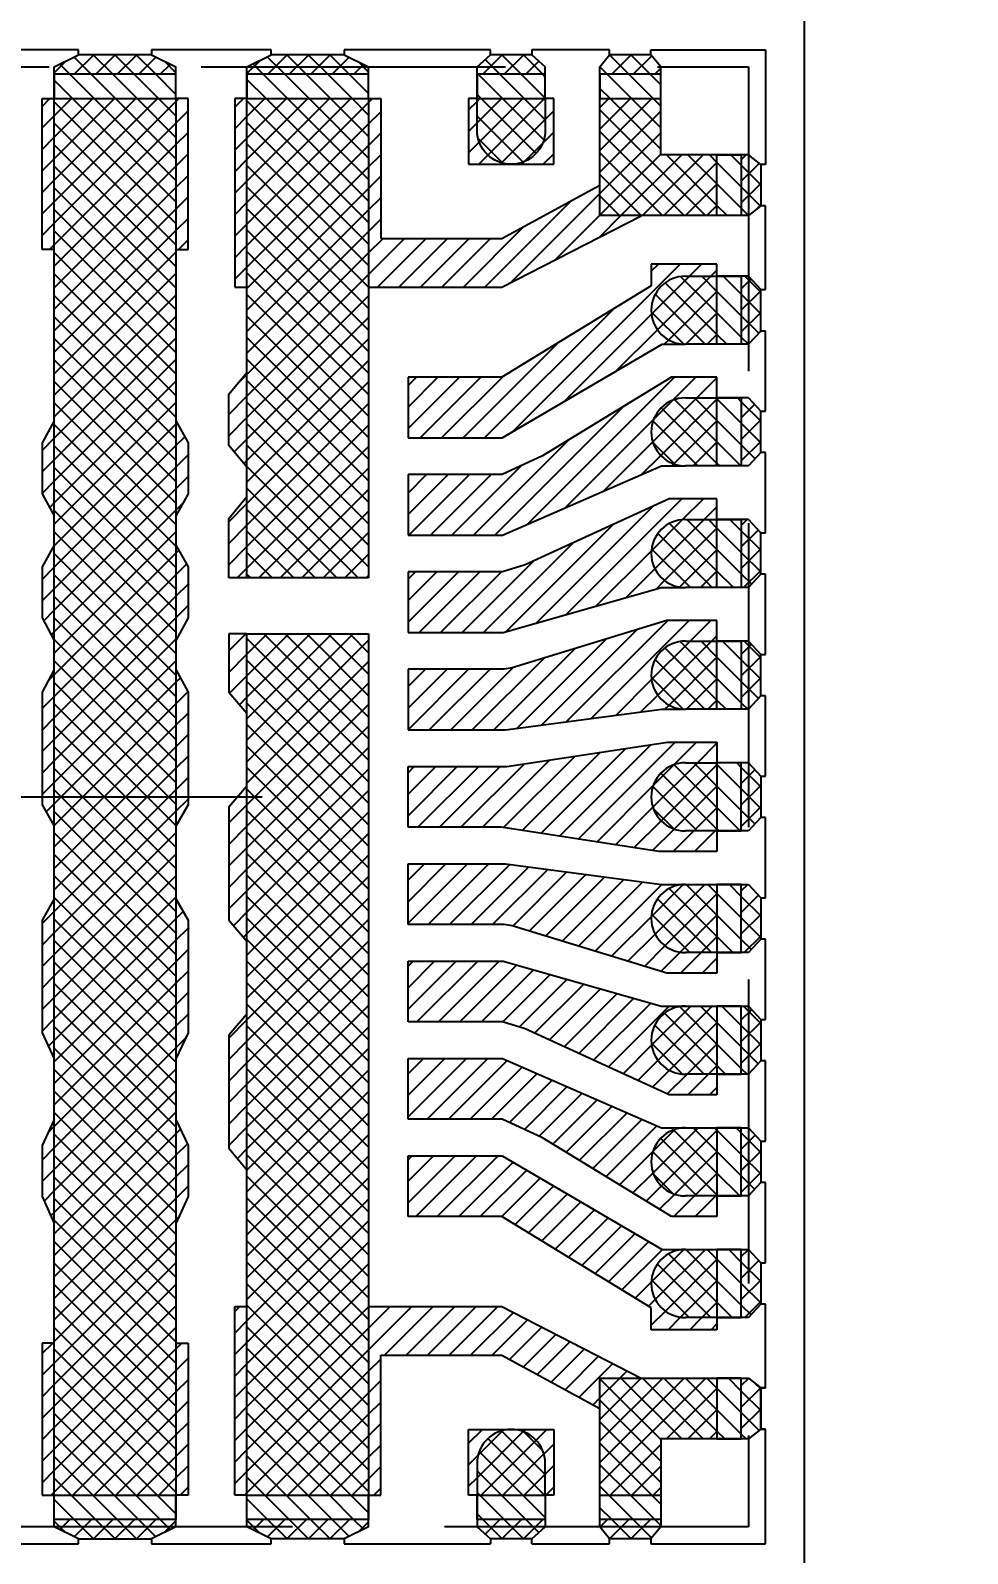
# Model space of a CAD drawing. Extents: x -347 to -72, y -334 to -144.
# Drawn here: x -249.87 to -246.01, y -316.81 to -310.55 of the extents above; entities that cross this region are included whole.
import ezdxf

# ---------------------------------------------------------------- set-up
doc = ezdxf.new("R2010")
doc.units = 0
doc.header["$LTSCALE"] = 5
doc.header["$MEASUREMENT"] = 0
doc.linetypes.add('CENTER', pattern=[2, 1.25, -0.25, 0.25, -0.25])
doc.linetypes.add('HIDDEN', pattern=[0.375, 0.25, -0.125])
doc.layers.get('0').update_dxf_attribs({"linetype": 'CONTINUOUS'})
doc.layers.get('DEFPOINTS').update_dxf_attribs({"linetype": 'CONTINUOUS'})
for name, color, linetype in [('CENTER', 1, 'CENTER'), ('DIM', 3, 'CONTINUOUS'), ('Full-metal', 254, 'CONTINUOUS'), ('HIDDEN', 6, 'HIDDEN'), ('Layer1', 4, 'CONTINUOUS'), ('SECTION', 6, 'CONTINUOUS')]:
    doc.layers.add(name, color=color, linetype=linetype)
doc.dimstyles.get("Standard").update_dxf_attribs({"dimtxt": 0.3, "dimasz": 0.2, "dimexe": 0.05, "dimexo": 0.15, "dimgap": 0.05, "dimtad": 0, "dimtoh": 1, "dimdec": 3, "dimdsep": 46, "dimtxsty": 'STANDARD', "dimcen": 0.5, "dimadec": 0, "dimazin": 0, "dimtfac": 1, "dimtdec": 3, "dimtofl": 0, "dimtmove": 0, "dimatfit": 3, "dimfxl": 1, "dimtolj": 1, "dimtzin": 0, "dimarcsym": 0})
pattern_1 = [(135, (-251.1536, -292.394496), (-0.04419417, -0.04419417), [])]
pattern_2 = [(135, (-251.1536, -292.394496), (-0.04419417, -0.04419417), []), (225, (-251.1536, -292.394496), (0.04419417, -0.04419417), [])]

# ---------------------------------------------------------------- blocks, each defined once
blk = doc.blocks.new('*D7')
at = {"layer": 'DEFPOINTS', "color": 0, "linetype": 'Continuous', "transparency": 16777216}
for p in [(-55.2022, 129.5298), (-48.9022, 129.5298), (-48.9022, 116.3066)]:
    blk.add_point(p, dxfattribs=at)
at = {"layer": 'DIM', "color": 0, "linetype": 'Continuous', "lineweight": -2, "transparency": 16777216}
for p, q in [((-55.2022, 129.2798), (-55.2022, 116.2566)), ((-48.9022, 129.2798), (-48.9022, 116.2566)), ((-54.2022, 116.3066), (-49.9022, 116.3066))]:
    blk.add_line(p, q, dxfattribs=at)
at = {"layer": 'DIM', "color": 0, "linetype": 'Continuous', "transparency": 16777216}
for points in [[(-54.2022, 116.4733), (-54.2022, 116.1399), (-55.2022, 116.3066)], [(-49.9022, 116.4733), (-49.9022, 116.1399), (-48.9022, 116.3066)]]:
    blk.add_solid(points, dxfattribs=at)
at = {"layer": 'DIM', "color": 0, "linetype": 'Continuous', "transparency": 16777216, "insert": (-52.0415, 113.981), "char_height": 2, "attachment_point": 5}
blk.add_mtext('\\A1;6.300', dxfattribs=at)

msp = doc.modelspace()

# ---------------------------------------------------------------- hatches: boundary and pattern name
at = {"layer": 'Full-metal'}
h = msp.add_hatch(dxfattribs=at)
h.set_pattern_fill('ANSI37', color=256, scale=0.5, angle=90, style=0)
h.set_pattern_definition(pattern_2)
h.paths.add_polyline_path([(-248.4759, -316.6658), (-248.9759, -316.6658), (-248.9759, -316.6958), (-248.4759, -316.6958)], flags=17)
h.paths.add_polyline_path([(-249.2679, -316.6658), (-249.7679, -316.6658), (-249.7679, -316.6958), (-249.2679, -316.6958)], flags=16)
h.paths.add_polyline_path([(-248.9759, -310.8258), (-248.4759, -310.8258), (-248.4759, -312.7958), (-248.9759, -312.7958)])
h.paths.add_polyline_path([(-248.9759, -310.6958), (-248.9759, -310.6958), (-248.4759, -310.6958), (-248.4759, -310.7258), (-248.9759, -310.7258)])
h.paths.add_polyline_path([(-248.8759, -310.6458), (-248.5759, -310.6458), (-248.4759, -310.6958), (-248.9759, -310.6958)])
h.paths.add_polyline_path([(-249.6679, -310.6458), (-249.3679, -310.6458), (-249.2679, -310.6958), (-249.7679, -310.6958)])
h.paths.add_polyline_path([(-249.7679, -310.6958), (-249.7679, -310.6958), (-249.2679, -310.6958), (-249.2679, -310.7258), (-249.7679, -310.7258)])
h.paths.add_polyline_path([(-248.9759, -316.6958), (-248.4759, -316.6958), (-248.5759, -316.7458), (-248.8759, -316.7458)])
h.paths.add_polyline_path([(-248.9759, -316.6658), (-248.4759, -316.6658), (-248.4759, -316.6958), (-248.9759, -316.6958)], flags=17)
h.paths.add_polyline_path([(-249.7679, -316.6658), (-249.2679, -316.6658), (-249.2679, -316.6958), (-249.7679, -316.6958)], flags=17)
h.paths.add_polyline_path([(-249.7679, -316.6958), (-249.2679, -316.6958), (-249.3679, -316.7458), (-249.6679, -316.7458)])
h.paths.add_polyline_path([(-249.7679, -316.5658), (-249.2679, -316.5658), (-249.2679, -310.8258), (-249.7679, -310.8258)])
h.paths.add_polyline_path([(-249.2679, -316.6658), (-249.7679, -316.6658), (-249.7679, -316.6958), (-249.2679, -316.6958)])
h.paths.add_polyline_path([(-248.9759, -316.5658), (-248.4759, -316.5658), (-248.4759, -313.0258), (-248.9759, -313.0258)])
h.paths.add_polyline_path([(-248.4759, -316.6658), (-248.9759, -316.6658), (-248.9759, -316.6958), (-248.4759, -316.6958)])
h = msp.add_hatch(dxfattribs=at)
h.set_pattern_fill('ANSI37', color=256, scale=0.5, angle=90, style=0)
h.set_pattern_definition(pattern_2)
h.paths.add_polyline_path([(-247.7499, -316.4358), (-247.7499, -316.5658), (-248.0299, -316.5658), (-248.0299, -316.4358, -1)])
h.paths.add_polyline_path([(-248.0299, -316.6658), (-247.7499, -316.6658), (-247.7499, -316.6958), (-248.0299, -316.6958)])
h.paths.add_polyline_path([(-248.0299, -316.6958), (-247.7499, -316.6958), (-247.8049, -316.7458), (-247.9749, -316.7458)])
h.paths.add_polyline_path([(-247.5249, -310.6958), (-247.2749, -310.6958), (-247.2749, -310.7258), (-247.5249, -310.7258)])
h.paths.add_polyline_path([(-247.4852, -310.6458), (-247.3152, -310.6458), (-247.2749, -310.6958), (-247.5249, -310.6958)])
h.paths.add_polyline_path([(-247.9749, -310.6458), (-247.8049, -310.6458), (-247.7499, -310.6958), (-248.0299, -310.6958)])
h.paths.add_polyline_path([(-248.0299, -310.6958), (-247.7499, -310.6958), (-247.7499, -310.7258), (-248.0299, -310.7258)])
h.paths.add_polyline_path([(-248.0299, -310.8258), (-247.7499, -310.8258), (-247.7499, -310.9558, -1), (-248.0299, -310.9558)])
h.paths.add_polyline_path([(-246.9139, -316.0848), (-246.8639, -316.1245), (-246.8639, -316.2945), (-246.9139, -316.3348)])
h.paths.add_polyline_path([(-246.9439, -316.0848), (-246.9139, -316.0848), (-246.9139, -316.3348), (-246.9439, -316.3348)])
h.paths.add_polyline_path([(-247.5249, -316.0848), (-247.0439, -316.0848), (-247.0439, -316.3348), (-247.2749, -316.3348), (-247.2749, -316.5658), (-247.5249, -316.5658)])
h.paths.add_polyline_path([(-247.5249, -316.6658), (-247.2749, -316.6658), (-247.2749, -316.6958), (-247.5249, -316.6958)])
h.paths.add_polyline_path([(-247.5249, -316.6958), (-247.2749, -316.6958), (-247.3152, -316.7458), (-247.4852, -316.7458)])
h.paths.add_polyline_path([(-247.0439, -315.8358), (-247.1739, -315.8358, -1), (-247.1739, -315.5558), (-247.0439, -315.5558)])
h.paths.add_polyline_path([(-246.9439, -315.5558), (-246.9139, -315.5558), (-246.9139, -315.8358), (-246.9439, -315.8358)])
h.paths.add_polyline_path([(-246.9139, -315.5558), (-246.8639, -315.6105), (-246.8639, -315.7805), (-246.9139, -315.8358)])
h.paths.add_polyline_path([(-246.9139, -315.0558), (-246.8639, -315.1105), (-246.8639, -315.2805), (-246.9139, -315.3358)])
h.paths.add_polyline_path([(-247.0439, -315.3358), (-247.1739, -315.3358, -1), (-247.1739, -315.0558), (-247.0439, -315.0558)])
h.paths.add_polyline_path([(-246.9439, -315.0558), (-246.9139, -315.0558), (-246.9139, -315.3358), (-246.9439, -315.3358)])
h.paths.add_polyline_path([(-246.8639, -314.7805), (-246.9139, -314.8358), (-246.9139, -314.5558), (-246.8639, -314.6105)])
h.paths.add_polyline_path([(-246.9439, -314.5558), (-246.9139, -314.5558), (-246.9139, -314.8358), (-246.9439, -314.8358)])
h.paths.add_polyline_path([(-247.1739, -314.5558), (-247.0439, -314.5558), (-247.0439, -314.8358), (-247.1739, -314.8358, -1)])
h.paths.add_polyline_path([(-246.9139, -314.0558), (-246.8639, -314.1105), (-246.8639, -314.2805), (-246.9139, -314.3358)])
h.paths.add_polyline_path([(-246.9439, -314.0558), (-246.9139, -314.0558), (-246.9139, -314.3358), (-246.9439, -314.3358)])
h.paths.add_polyline_path([(-247.0439, -314.3358), (-247.1739, -314.3358, -1), (-247.1739, -314.0558), (-247.0439, -314.0558)])
h.paths.add_polyline_path([(-246.9139, -313.5558), (-246.8639, -313.6105), (-246.8639, -313.7805), (-246.9139, -313.8358)])
h.paths.add_polyline_path([(-246.9439, -313.5558), (-246.9139, -313.5558), (-246.9139, -313.8358), (-246.9439, -313.8358)])
h.paths.add_polyline_path([(-247.0439, -313.5558), (-247.0439, -313.8358), (-247.1739, -313.8358, -1), (-247.1739, -313.5558)])
h.paths.add_polyline_path([(-246.8639, -313.2811), (-246.9139, -313.3358), (-246.9139, -313.0558), (-246.8639, -313.1111)])
h.paths.add_polyline_path([(-246.9439, -313.0558), (-246.9139, -313.0558), (-246.9139, -313.3358), (-246.9439, -313.3358)])
h.paths.add_polyline_path([(-247.0439, -313.3358), (-247.1739, -313.3358, -1), (-247.1739, -313.0558), (-247.0439, -313.0558)])
h.paths.add_polyline_path([(-246.8639, -312.7811), (-246.9139, -312.8358), (-246.9139, -312.5558), (-246.8639, -312.6111)])
h.paths.add_polyline_path([(-246.9439, -312.5558), (-246.9139, -312.5558), (-246.9139, -312.8358), (-246.9439, -312.8358)])
h.paths.add_polyline_path([(-247.0439, -312.8358), (-247.1739, -312.8358, -1), (-247.1739, -312.5558), (-247.0439, -312.5558)])
h.paths.add_polyline_path([(-246.9139, -312.0558), (-246.8639, -312.1111), (-246.8639, -312.2811), (-246.9139, -312.3358)])
h.paths.add_polyline_path([(-246.9139, -312.3358), (-246.9439, -312.3358), (-246.9439, -312.0558), (-246.9139, -312.0558)])
h.paths.add_polyline_path([(-247.0439, -312.3358), (-247.1739, -312.3358, -1), (-247.1739, -312.0558), (-247.0439, -312.0558)])
h.paths.add_polyline_path([(-246.9139, -311.5558), (-246.8639, -311.6111), (-246.8639, -311.7811), (-246.9139, -311.8358)])
h.paths.add_polyline_path([(-246.9139, -311.8358), (-246.9439, -311.8358), (-246.9439, -311.5558), (-246.9139, -311.5558)])
h.paths.add_polyline_path([(-247.0439, -311.8358), (-247.1739, -311.8358, -1), (-247.1739, -311.5558), (-247.0439, -311.5558)])
h.paths.add_polyline_path([(-246.9139, -311.0568), (-246.8639, -311.0971), (-246.8639, -311.2671), (-246.9139, -311.3068)])
h.paths.add_polyline_path([(-246.9439, -311.0568), (-246.9139, -311.0568), (-246.9139, -311.3068), (-246.9439, -311.3068)])
h.paths.add_polyline_path([(-247.5249, -311.3068), (-247.5249, -310.8258), (-247.2749, -310.8258), (-247.2749, -311.0568), (-247.0439, -311.0568), (-247.0439, -311.3068)])
at = {"layer": 'Layer1'}
h = msp.add_hatch(dxfattribs=at)
h.set_pattern_fill('ANSI31', color=256, scale=0.5, style=0)
h.set_pattern_definition([(45, (-251.1536, -292.394496), (-0.04419417, 0.04419417), [])])
h.paths.add_polyline_path([(-247.3556, -311.3068), (-247.5249, -311.3068), (-247.5249, -311.1813), (-247.928, -311.4008), (-248.4259, -311.4008), (-248.4259, -310.8258), (-248.4759, -310.8258), (-248.4759, -311.6008), (-247.928, -311.6008)])
h.paths.add_polyline_path([(-248.3139, -311.9708), (-247.928, -311.9708), (-247.3139, -311.5956), (-247.3139, -311.5058), (-247.0439, -311.5058), (-247.0439, -311.5558), (-247.1739, -311.5558, 1), (-247.1739, -311.8358), (-247.2694, -311.8358), (-247.9267, -312.2208), (-248.3139, -312.2208)])
h.paths.add_polyline_path([(-248.3139, -312.3708), (-247.927, -312.3708), (-247.7618, -312.2933), (-247.2305, -311.9708), (-247.0439, -311.9708), (-247.0439, -312.0558), (-247.1739, -312.0558, 1), (-247.1739, -312.3358), (-247.2724, -312.3358), (-247.9254, -312.6208), (-248.3139, -312.6208)])
h.paths.add_polyline_path([(-248.3139, -312.7708), (-247.925, -312.7708), (-247.8325, -312.7426), (-247.2398, -312.4708), (-247.0439, -312.4708), (-247.0439, -312.5558), (-247.1739, -312.5558, 1), (-247.1739, -312.8358), (-247.2721, -312.8358), (-247.9225, -313.0208), (-248.3139, -313.0208)])
h.paths.add_polyline_path([(-248.3139, -313.1708), (-247.9192, -313.1708), (-247.886, -313.1657), (-247.2498, -312.9708), (-247.0439, -312.9708), (-247.0439, -313.0558), (-247.1739, -313.0558, 1), (-247.1739, -313.3358), (-247.271, -313.3358), (-247.9128, -313.4208), (-248.3139, -313.4208)])
h.paths.add_polyline_path([(-248.3139, -313.5708), (-247.9078, -313.5708), (-247.2468, -313.4708), (-247.0439, -313.4708), (-247.0439, -313.5558), (-247.1739, -313.5558, 1), (-247.1739, -313.8358), (-247.0439, -313.8358), (-247.0439, -313.9208), (-247.2836, -313.9208), (-247.9314, -313.8208), (-248.3139, -313.8208)])
h.paths.add_polyline_path([(-248.3139, -313.9708), (-247.9128, -313.9708), (-247.271, -314.0558), (-247.1739, -314.0558, 1), (-247.1739, -314.3358), (-247.0439, -314.3358), (-247.0439, -314.4208), (-247.2498, -314.4208), (-247.886, -314.2259), (-247.9192, -314.2208), (-248.3139, -314.2208)])
h.paths.add_polyline_path([(-248.3139, -314.3708), (-247.9225, -314.3708), (-247.2721, -314.5558), (-247.1739, -314.5558, 1), (-247.1739, -314.8358), (-247.0439, -314.8358), (-247.0439, -314.9208), (-247.2398, -314.9208), (-247.8325, -314.6491), (-247.925, -314.6208), (-248.3139, -314.6208)])
h.paths.add_polyline_path([(-248.3139, -314.7708), (-247.9254, -314.7708), (-247.2724, -315.0558), (-247.1739, -315.0558, 1), (-247.1739, -315.3358), (-247.0439, -315.3358), (-247.0439, -315.4208), (-247.2305, -315.4208), (-247.7618, -315.0964), (-247.927, -315.0208), (-248.3139, -315.0208)])
h.paths.add_polyline_path([(-248.3139, -315.1708), (-247.9267, -315.1708), (-247.2694, -315.5558), (-247.1739, -315.5558, 1), (-247.1739, -315.8358), (-247.0439, -315.8358), (-247.0439, -315.8858), (-247.3139, -315.8858), (-247.3139, -315.796), (-247.928, -315.4208), (-248.3139, -315.4208)])
h.paths.add_polyline_path([(-248.4759, -315.7908), (-247.928, -315.7908), (-247.3556, -316.0848), (-247.5249, -316.0848), (-247.5249, -316.2104), (-247.928, -315.9908), (-248.4259, -315.9908), (-248.4259, -316.5658), (-248.4759, -316.5658)])
h.paths.add_polyline_path([(-249.0259, -310.8258), (-248.9759, -310.8258), (-248.9759, -311.6008), (-249.0259, -311.6008)])
h.paths.add_polyline_path([(-249.0509, -312.0413), (-248.9759, -311.9513), (-248.9759, -312.3413), (-249.0509, -312.2515)])
h.paths.add_polyline_path([(-249.0509, -312.5511), (-248.9759, -312.4612), (-248.9759, -312.7958), (-249.0509, -312.7958)])
h.paths.add_polyline_path([(-249.0509, -313.0258), (-248.9759, -313.0258), (-248.9759, -313.3524), (-249.0509, -313.266)])
h.paths.add_polyline_path([(-249.0509, -313.7386), (-248.9759, -313.6522), (-248.9759, -314.289), (-249.0509, -314.2026)])
h.paths.add_polyline_path([(-249.0509, -314.6752), (-248.9759, -314.5888), (-248.9759, -315.2281), (-249.0509, -315.1399)])
h.paths.add_polyline_path([(-249.0259, -315.7908), (-248.9759, -315.7908), (-248.9759, -316.5658), (-249.0259, -316.5658)])
h.paths.add_polyline_path([(-249.2679, -315.9408), (-249.2179, -315.9408), (-249.2179, -316.5658), (-249.2679, -316.5658)])
h.paths.add_polyline_path([(-249.2679, -315.0225), (-249.2179, -315.1291), (-249.2179, -315.3388), (-249.2679, -315.4488)])
h.paths.add_polyline_path([(-249.2679, -314.1157), (-249.2179, -314.2021), (-249.2179, -314.6657), (-249.2679, -314.7722)])
h.paths.add_polyline_path([(-249.2679, -313.1731), (-249.2179, -313.2654), (-249.2179, -313.7291), (-249.2679, -313.8155)])
h.paths.add_polyline_path([(-249.2679, -312.6609), (-249.2179, -312.7507), (-249.2179, -312.9605), (-249.2679, -313.0528)])
h.paths.add_polyline_path([(-249.2679, -312.151), (-249.2179, -312.241), (-249.2179, -312.4507), (-249.2679, -312.5406)])
h.paths.add_polyline_path([(-249.2679, -310.8258), (-249.2179, -310.8258), (-249.2179, -311.4458), (-249.2679, -311.4458)])
h.paths.add_polyline_path([(-249.8179, -310.8258), (-249.7679, -310.8258), (-249.7679, -311.4458), (-249.8179, -311.4458)])
h.paths.add_polyline_path([(-249.8179, -312.241), (-249.7679, -312.1511), (-249.7679, -312.5405), (-249.8179, -312.4507)])
h.paths.add_polyline_path([(-249.8179, -312.7507), (-249.7679, -312.661), (-249.7679, -313.0527), (-249.8179, -312.9605)])
h.paths.add_polyline_path([(-249.8179, -313.2654), (-249.7679, -313.1732), (-249.7679, -313.6958), (-249.8179, -313.6958)])
h.paths.add_polyline_path([(-249.8179, -313.6958), (-249.7679, -313.6958), (-249.7679, -313.8154), (-249.8179, -313.7291)])
h.paths.add_polyline_path([(-249.8179, -314.2021), (-249.7679, -314.1158), (-249.7679, -314.7721), (-249.8179, -314.6657)])
h.paths.add_polyline_path([(-249.8179, -315.1291), (-249.7679, -315.0226), (-249.7679, -315.4487), (-249.8179, -315.3388)])
h.paths.add_polyline_path([(-249.8179, -315.9408), (-249.7679, -315.9408), (-249.7679, -316.5658), (-249.8179, -316.5658)])
h.paths.add_polyline_path([(-247.8899, -316.2958), (-247.7149, -316.2958), (-247.7149, -316.5658), (-247.7499, -316.5658), (-247.7499, -316.4358, 0.414214)])
h.paths.add_polyline_path([(-248.0649, -316.2958), (-247.8899, -316.2958, 0.414214), (-248.0299, -316.4358), (-248.0299, -316.5658), (-248.0649, -316.5658)])
h.paths.add_polyline_path([(-247.7499, -310.9558), (-247.7499, -310.8258), (-247.7149, -310.8258), (-247.7149, -311.0958), (-247.8899, -311.0958, 0.414214)])
h.paths.add_polyline_path([(-248.0649, -310.8258), (-248.0299, -310.8258), (-248.0299, -310.9558, 0.414214), (-247.8899, -311.0958), (-248.0649, -311.0958)])
at = {"layer": 'SECTION'}
h = msp.add_hatch(dxfattribs=at)
h.set_pattern_fill('ANSI31', color=256, scale=0.5, angle=90, style=0)
h.set_pattern_definition(pattern_1)
h.paths.add_polyline_path([(-246.9439, -311.0568), (-247.0439, -311.0568), (-247.0439, -311.3068), (-246.9439, -311.3068)])
h.paths.add_polyline_path([(-247.2749, -310.7258), (-247.5249, -310.7258), (-247.5249, -310.8258), (-247.2749, -310.8258)])
h.paths.add_polyline_path([(-252.3029, -310.7258), (-252.5529, -310.7258), (-252.5529, -310.8258), (-252.3029, -310.8258)])
h.paths.add_polyline_path([(-252.7839, -311.0568), (-252.8839, -311.0568), (-252.8839, -311.3068), (-252.7839, -311.3068)])
h.paths.add_polyline_path([(-252.3029, -316.5658), (-252.5529, -316.5658), (-252.5529, -316.6658), (-252.3029, -316.6658)])
h.paths.add_polyline_path([(-252.7839, -316.0848), (-252.8839, -316.0848), (-252.8839, -316.3348), (-252.7839, -316.3348)])
h.paths.add_polyline_path([(-247.2749, -316.5658), (-247.5249, -316.5658), (-247.5249, -316.6658), (-247.2749, -316.6658)])
h.paths.add_polyline_path([(-246.9439, -316.0848), (-247.0439, -316.0848), (-247.0439, -316.3348), (-246.9439, -316.3348)])
h = msp.add_hatch(dxfattribs=at)
h.set_pattern_fill('ANSI31', color=256, scale=0.5, angle=90, style=0)
h.set_pattern_definition(pattern_1)
h.paths.add_polyline_path([(-247.7499, -310.8258), (-248.0299, -310.8258), (-248.0299, -310.7258), (-247.7499, -310.7258)])
h.paths.add_polyline_path([(-251.7979, -310.8258), (-252.0779, -310.8258), (-252.0779, -310.7258), (-251.7979, -310.7258)])
h = msp.add_hatch(dxfattribs=at)
h.set_pattern_fill('ANSI31', color=256, scale=0.5, angle=90, style=0)
h.set_pattern_definition(pattern_1)
h.paths.add_polyline_path([(-248.4759, -310.8258), (-248.9759, -310.8258), (-248.9759, -310.7258), (-248.4759, -310.7258)])
h.paths.add_polyline_path([(-249.2679, -310.8258), (-249.7679, -310.8258), (-249.7679, -310.7258), (-249.2679, -310.7258)])
h.paths.add_polyline_path([(-250.0599, -310.8258), (-250.5599, -310.8258), (-250.5599, -310.7258), (-250.0599, -310.7258)])
h.paths.add_polyline_path([(-250.8519, -310.8258), (-251.3519, -310.8258), (-251.3519, -310.7258), (-250.8519, -310.7258)])
h = msp.add_hatch(dxfattribs=at)
h.set_pattern_fill('ANSI31', color=256, scale=0.5, angle=90, style=0)
h.set_pattern_definition(pattern_1)
h.paths.add_polyline_path([(-246.9439, -311.5558), (-247.0439, -311.5558), (-247.0439, -311.8358), (-246.9439, -311.8358)])
h.paths.add_polyline_path([(-246.9439, -312.0558), (-247.0439, -312.0558), (-247.0439, -312.3358), (-246.9439, -312.3358)])
h.paths.add_polyline_path([(-246.9439, -312.5558), (-247.0439, -312.5558), (-247.0439, -312.8358), (-246.9439, -312.8358)])
h.paths.add_polyline_path([(-246.9439, -313.0558), (-247.0439, -313.0558), (-247.0439, -313.3358), (-246.9439, -313.3358)])
h.paths.add_polyline_path([(-246.9439, -313.5558), (-247.0439, -313.5558), (-247.0439, -313.8358), (-246.9439, -313.8358)])
h.paths.add_polyline_path([(-246.9439, -314.0558), (-247.0439, -314.0558), (-247.0439, -314.3358), (-246.9439, -314.3358)])
h.paths.add_polyline_path([(-246.9439, -314.5558), (-247.0439, -314.5558), (-247.0439, -314.8358), (-246.9439, -314.8358)])
h.paths.add_polyline_path([(-246.9439, -315.0558), (-247.0439, -315.0558), (-247.0439, -315.3358), (-246.9439, -315.3358)])
h.paths.add_polyline_path([(-246.9439, -315.5558), (-247.0439, -315.5558), (-247.0439, -315.8358), (-246.9439, -315.8358)])
h = msp.add_hatch(dxfattribs=at)
h.set_pattern_fill('ANSI31', color=256, scale=0.5, angle=90, style=0)
h.set_pattern_definition(pattern_1)
h.paths.add_polyline_path([(-247.7499, -316.5658), (-248.0299, -316.5658), (-248.0299, -316.6658), (-247.7499, -316.6658)])
h.paths.add_polyline_path([(-251.7979, -316.5658), (-252.0779, -316.5658), (-252.0779, -316.6658), (-251.7979, -316.6658)])
h = msp.add_hatch(dxfattribs=at)
h.set_pattern_fill('ANSI31', color=256, scale=0.5, angle=90, style=0)
h.set_pattern_definition(pattern_1)
h.paths.add_polyline_path([(-248.4759, -316.5658), (-248.9759, -316.5658), (-248.9759, -316.6658), (-248.4759, -316.6658)])
h.paths.add_polyline_path([(-249.2679, -316.5658), (-249.7679, -316.5658), (-249.7679, -316.6658), (-249.2679, -316.6658)])
h.paths.add_polyline_path([(-250.0599, -316.5658), (-250.5599, -316.5658), (-250.5599, -316.6658), (-250.0599, -316.6658)])
h.paths.add_polyline_path([(-250.8519, -316.5658), (-251.3519, -316.5658), (-251.3519, -316.6658), (-250.8519, -316.6658)])

# ---------------------------------------------------------------- linework, layer by layer
for p, q in [((-249.6679, -310.6258), (-250.1599, -310.6258)), ((-249.7679, -310.6958), (-249.6679, -310.6458)), ((-249.6679, -310.6458), (-249.6679, -310.6258)), ((-249.3679, -310.6458), (-249.6679, -310.6458)), ((-248.8759, -310.6258), (-249.3679, -310.6258)), ((-249.3679, -310.6258), (-249.3679, -310.6458)), ((-249.3679, -310.6458), (-249.2679, -310.6958)), ((-248.9759, -310.6958), (-248.8759, -310.6458)), ((-248.8759, -310.6458), (-248.8759, -310.6258)), ((-248.5759, -310.6458), (-248.8759, -310.6458)), ((-247.9749, -310.6258), (-248.5759, -310.6258)), ((-248.5759, -310.6258), (-248.5759, -310.6458)), ((-248.5759, -310.6458), (-248.4759, -310.6958)), ((-248.0299, -310.6958), (-247.9749, -310.6458)), ((-247.9749, -310.6458), (-247.9749, -310.6258)), ((-247.8049, -310.6458), (-247.9749, -310.6458)), ((-247.4852, -310.6258), (-247.8049, -310.6258)), ((-247.8049, -310.6258), (-247.8049, -310.6458)), ((-247.8049, -310.6458), (-247.7499, -310.6958)), ((-247.5249, -310.6958), (-247.4852, -310.6458)), ((-247.4852, -310.6458), (-247.4852, -310.6258)), ((-247.3152, -310.6458), (-247.4852, -310.6458)), ((-247.3152, -310.6458), (-247.3152, -310.6258)), ((-247.3152, -310.6258), (-246.8439, -310.6258)), ((-247.2749, -310.6958), (-247.3152, -310.6458)), ((-246.8439, -310.6258), (-246.8439, -311.0971)), ((-249.7679, -310.8258), (-249.7679, -310.6958)), ((-249.2679, -310.8258), (-249.2679, -310.6958)), ((-248.9759, -310.8258), (-248.9759, -310.6958)), ((-248.476, -310.8258), (-248.4759, -310.6958)), ((-248.0299, -310.8258), (-248.0299, -310.6958)), ((-247.7499, -310.8258), (-247.7499, -310.6958)), ((-247.5249, -311.3068), (-247.5249, -310.6958)), ((-247.2749, -311.0568), (-247.2749, -310.6958)), ((-249.8179, -311.4458), (-249.8179, -310.8258)), ((-249.8179, -310.8258), (-249.7679, -310.8258)), ((-249.7679, -316.5658), (-249.7679, -310.8258)), ((-249.2679, -310.8258), (-249.2679, -316.5658)), ((-249.2179, -310.8258), (-249.2679, -310.8258)), ((-249.2179, -311.4458), (-249.2179, -310.8258)), ((-248.9759, -310.8258), (-249.0259, -310.8258)), ((-249.0259, -310.8258), (-249.0259, -311.6008)), ((-248.9759, -312.7958), (-248.9759, -310.8258)), ((-248.476, -310.8258), (-248.4759, -312.7958)), ((-248.476, -310.8258), (-248.4259, -310.8258)), ((-248.4259, -310.8258), (-248.4259, -311.4008)), ((-248.0299, -310.8258), (-248.0649, -310.8258)), ((-248.0649, -310.8258), (-248.0649, -311.0958)), ((-247.7149, -310.8258), (-247.7499, -310.8258)), ((-247.7149, -311.0958), (-247.7149, -310.8258)), ((-246.9139, -311.0568), (-247.2749, -311.0568)), ((-246.8639, -311.0971), (-246.9139, -311.0568)), ((-248.0649, -311.0958), (-247.7149, -311.0958)), ((-246.8439, -311.0971), (-246.8639, -311.0971)), ((-246.8639, -311.0971), (-246.8639, -311.2671)), ((-247.928, -311.4008), (-247.5252, -311.1814)), ((-247.928, -311.6008), (-247.3561, -311.3071)), ((-246.9139, -311.3068), (-247.5249, -311.3068)), ((-246.8639, -311.2671), (-246.9139, -311.3068)), ((-246.8439, -311.2671), (-246.8639, -311.2671)), ((-246.8439, -311.6111), (-246.8439, -311.2671)), ((-248.4259, -311.4008), (-247.928, -311.4008)), ((-249.7679, -311.4458), (-249.8179, -311.4458)), ((-249.2679, -311.4458), (-249.2179, -311.4458)), ((-247.0439, -311.5058), (-247.3139, -311.5058)), ((-247.3139, -311.5058), (-247.3139, -311.5956)), ((-247.1739, -311.5558), (-247.0439, -311.5558)), ((-247.0439, -311.5558), (-247.0439, -311.5058)), ((-246.9139, -311.5558), (-247.0439, -311.5558)), ((-246.9139, -311.5558), (-246.8639, -311.6111)), ((-249.0259, -311.6008), (-248.9759, -311.6008)), ((-248.4759, -311.6008), (-247.928, -311.6008)), ((-247.3139, -311.5956), (-247.928, -311.9708)), ((-246.8639, -311.6111), (-246.8439, -311.6111)), ((-246.8639, -311.7811), (-246.8639, -311.6111)), ((-246.8639, -311.7811), (-246.9139, -311.8358)), ((-246.8439, -311.7811), (-246.8639, -311.7811)), ((-246.8439, -312.1111), (-246.8439, -311.7811)), ((-247.9267, -312.2208), (-247.2694, -311.8358)), ((-247.2694, -311.8358), (-247.1739, -311.8358)), ((-246.9139, -311.8358), (-247.1739, -311.8358)), ((-249.0509, -312.0413), (-248.976, -311.9514)), ((-247.928, -311.9708), (-248.3139, -311.9708)), ((-248.3139, -311.9708), (-248.3139, -312.2208)), ((-247.2305, -311.9708), (-247.7618, -312.2943)), ((-247.0439, -311.9708), (-247.2305, -311.9708)), ((-247.0439, -312.0558), (-247.0439, -311.9708)), ((-249.0509, -312.2515), (-249.0509, -312.0413)), ((-247.1739, -312.0558), (-247.0439, -312.0558)), ((-246.9139, -312.0558), (-247.0439, -312.0558)), ((-246.9139, -312.0558), (-246.8639, -312.1111)), ((-246.8639, -312.1111), (-246.8439, -312.1111)), ((-246.8639, -312.2811), (-246.8639, -312.1111)), ((-249.7678, -312.1509), (-249.8179, -312.241)), ((-249.268, -312.1509), (-249.2179, -312.241)), ((-249.8179, -312.241), (-249.8179, -312.4507)), ((-249.2179, -312.241), (-249.2179, -312.4507)), ((-248.3139, -312.2208), (-247.9267, -312.2208)), ((-248.976, -312.3413), (-249.0509, -312.2515)), ((-247.7618, -312.2943), (-247.927, -312.3708)), ((-246.8639, -312.2811), (-246.9139, -312.3358)), ((-246.8439, -312.2811), (-246.8639, -312.2811)), ((-246.8439, -312.6111), (-246.8439, -312.2811)), ((-247.927, -312.3708), (-248.3139, -312.3708)), ((-248.3139, -312.3708), (-248.3139, -312.6208)), ((-247.9254, -312.6208), (-247.2724, -312.3358)), ((-247.2724, -312.3358), (-247.1739, -312.3358)), ((-246.9139, -312.3358), (-247.1739, -312.3358)), ((-249.8179, -312.4507), (-249.7678, -312.5407)), ((-249.2179, -312.4507), (-249.268, -312.5407)), ((-249.0509, -312.5511), (-248.976, -312.4613)), ((-247.2398, -312.4708), (-247.8325, -312.7426)), ((-247.0439, -312.4708), (-247.2398, -312.4708)), ((-247.0439, -312.5558), (-247.0439, -312.4708)), ((-249.0509, -312.7958), (-249.0509, -312.5511)), ((-247.1739, -312.5558), (-247.0439, -312.5558)), ((-246.9139, -312.5558), (-247.0439, -312.5558)), ((-246.9139, -312.5558), (-246.8639, -312.6111)), ((-248.3139, -312.6208), (-247.9254, -312.6208)), ((-246.8639, -312.6111), (-246.8439, -312.6111)), ((-246.8639, -312.7811), (-246.8639, -312.6111)), ((-249.7678, -312.6607), (-249.8179, -312.7507)), ((-249.268, -312.6607), (-249.2179, -312.7507)), ((-247.8325, -312.7426), (-247.925, -312.7708)), ((-249.8179, -312.7507), (-249.8179, -312.9605)), ((-249.2179, -312.7507), (-249.2179, -312.9605)), ((-248.9759, -312.7958), (-249.0509, -312.7958)), ((-248.4759, -312.7958), (-248.9759, -312.7958)), ((-247.925, -312.7708), (-248.3139, -312.7708)), ((-248.3139, -312.7708), (-248.3139, -313.0208)), ((-246.8639, -312.7811), (-246.9139, -312.8358)), ((-246.8439, -312.7811), (-246.8639, -312.7811)), ((-246.8439, -313.1111), (-246.8439, -312.7811)), ((-247.9225, -313.0208), (-247.2721, -312.8358)), ((-247.2721, -312.8358), (-247.1739, -312.8358)), ((-246.9139, -312.8358), (-247.1739, -312.8358)), ((-249.8179, -312.9605), (-249.7678, -313.053)), ((-249.2179, -312.9605), (-249.268, -313.053)), ((-247.2498, -312.9708), (-247.886, -313.1657)), ((-247.0439, -312.9708), (-247.2498, -312.9708)), ((-247.0439, -313.0558), (-247.0439, -312.9708)), ((-248.9759, -313.0258), (-249.0509, -313.0258)), ((-249.0509, -313.0258), (-249.0509, -313.266)), ((-248.9759, -316.5658), (-248.9759, -313.0258)), ((-248.9759, -313.0258), (-248.4759, -313.0258)), ((-248.4759, -313.0258), (-248.4759, -316.5658)), ((-248.3139, -313.0208), (-247.9225, -313.0208)), ((-247.1739, -313.0558), (-247.0439, -313.0558)), ((-246.9139, -313.0558), (-247.0439, -313.0558)), ((-246.9139, -313.0558), (-246.8639, -313.1111)), ((-246.8639, -313.1111), (-246.8439, -313.1111)), ((-246.8639, -313.2811), (-246.8639, -313.1111)), ((-249.7678, -313.173), (-249.8179, -313.2654)), ((-249.268, -313.173), (-249.2179, -313.2654)), ((-247.9192, -313.1708), (-248.3139, -313.1708)), ((-248.3139, -313.1708), (-248.3139, -313.4208)), ((-247.886, -313.1657), (-247.9192, -313.1708)), ((-249.8179, -313.2654), (-249.8179, -313.7291)), ((-249.2179, -313.2654), (-249.2179, -313.7291)), ((-249.0509, -313.266), (-248.976, -313.3523)), ((-246.8639, -313.2811), (-246.9139, -313.3358)), ((-246.8439, -313.2811), (-246.8639, -313.2811)), ((-246.8439, -313.6105), (-246.8439, -313.2811)), ((-247.9128, -313.4208), (-247.271, -313.3358)), ((-247.271, -313.3358), (-247.1739, -313.3358)), ((-246.9139, -313.3358), (-247.1739, -313.3358)), ((-248.3139, -313.4208), (-247.9128, -313.4208)), ((-247.9078, -313.5708), (-247.2468, -313.4708)), ((-247.2468, -313.4708), (-247.0439, -313.4708)), ((-247.0439, -313.4708), (-247.0439, -313.5558)), ((-247.1739, -313.5558), (-247.0439, -313.5558)), ((-246.9139, -313.5558), (-247.0439, -313.5558)), ((-246.9139, -313.5558), (-246.8639, -313.6105)), ((-248.3139, -313.8208), (-248.3139, -313.5708)), ((-248.3139, -313.5708), (-247.9078, -313.5708)), ((-246.8639, -313.6105), (-246.8439, -313.6105)), ((-246.8639, -313.6105), (-246.8639, -313.7805)), ((-248.976, -313.6523), (-249.0509, -313.7386)), ((-249.8179, -313.7291), (-249.7678, -313.8156)), ((-249.2179, -313.7291), (-249.268, -313.8156)), ((-249.0509, -313.7386), (-249.0509, -314.2026)), ((-246.8639, -313.7805), (-246.9139, -313.8358)), ((-246.8439, -313.7805), (-246.8639, -313.7805)), ((-246.8439, -314.1105), (-246.8439, -313.7805)), ((-247.9314, -313.8208), (-248.3139, -313.8208)), ((-247.2836, -313.9208), (-247.9314, -313.8208)), ((-247.0439, -313.8358), (-247.1739, -313.8358)), ((-247.0439, -313.8358), (-247.0439, -313.9208)), ((-246.9139, -313.8358), (-247.0439, -313.8358)), ((-247.0439, -313.9208), (-247.2836, -313.9208)), ((-248.3139, -314.2208), (-248.3139, -313.9708)), ((-248.3139, -313.9708), (-247.9128, -313.9708)), ((-247.9128, -313.9708), (-247.271, -314.0558)), ((-247.271, -314.0558), (-247.1739, -314.0558)), ((-247.1739, -314.0558), (-246.9139, -314.0558)), ((-246.9139, -314.0558), (-246.8639, -314.1105)), ((-249.7678, -314.1156), (-249.8179, -314.2021)), ((-249.268, -314.1156), (-249.2179, -314.2021)), ((-246.8639, -314.1105), (-246.8439, -314.1105)), ((-246.8639, -314.1105), (-246.8639, -314.2805)), ((-249.8179, -314.2021), (-249.8179, -314.6657)), ((-249.2179, -314.2021), (-249.2179, -314.6657)), ((-249.0509, -314.2026), (-248.976, -314.2889)), ((-247.9192, -314.2208), (-248.3139, -314.2208)), ((-247.886, -314.2259), (-247.9192, -314.2208)), ((-247.2498, -314.4208), (-247.886, -314.2259)), ((-246.8639, -314.2805), (-246.9139, -314.3358)), ((-246.8439, -314.2805), (-246.8639, -314.2805)), ((-246.8439, -314.6105), (-246.8439, -314.2805)), ((-248.3139, -314.6208), (-248.3139, -314.3708)), ((-248.3139, -314.3708), (-247.9225, -314.3708)), ((-247.9225, -314.3708), (-247.2721, -314.5558)), ((-247.0439, -314.3358), (-247.1739, -314.3358)), ((-247.0439, -314.3358), (-247.0439, -314.4208)), ((-246.9139, -314.3358), (-247.0439, -314.3358)), ((-247.0439, -314.4208), (-247.2498, -314.4208)), ((-247.2721, -314.5558), (-247.1739, -314.5558)), ((-247.1739, -314.5558), (-246.9139, -314.5558)), ((-246.9139, -314.5558), (-246.8639, -314.6105)), ((-248.976, -314.5889), (-249.0509, -314.6752)), ((-247.925, -314.6208), (-248.3139, -314.6208)), ((-247.8325, -314.6491), (-247.925, -314.6208)), ((-246.8639, -314.6105), (-246.8439, -314.6105)), ((-246.8639, -314.6105), (-246.8639, -314.7805)), ((-249.8179, -314.6657), (-249.7678, -314.7724)), ((-249.2179, -314.6657), (-249.268, -314.7724)), ((-249.0509, -314.6752), (-249.0509, -315.1399)), ((-247.2398, -314.9208), (-247.8325, -314.6491)), ((-248.3139, -315.0208), (-248.3139, -314.7708)), ((-248.3139, -314.7708), (-247.9254, -314.7708)), ((-247.9254, -314.7708), (-247.2724, -315.0558)), ((-246.8639, -314.7805), (-246.9139, -314.8358)), ((-246.8439, -314.7805), (-246.8639, -314.7805)), ((-246.8439, -315.1105), (-246.8439, -314.7805)), ((-247.0439, -314.8358), (-247.1739, -314.8358)), ((-247.0439, -314.8358), (-247.0439, -314.9208)), ((-246.9139, -314.8358), (-247.0439, -314.8358)), ((-247.0439, -314.9208), (-247.2398, -314.9208)), ((-249.7678, -315.0224), (-249.8179, -315.1291)), ((-249.268, -315.0224), (-249.2179, -315.1291)), ((-247.927, -315.0208), (-248.3139, -315.0208)), ((-247.7618, -315.0974), (-247.927, -315.0208)), ((-247.2724, -315.0558), (-247.1739, -315.0558)), ((-247.1739, -315.0558), (-246.9139, -315.0558)), ((-246.9139, -315.0558), (-246.8639, -315.1105)), ((-247.2305, -315.4208), (-247.7618, -315.0974)), ((-246.8639, -315.1105), (-246.8439, -315.1105)), ((-246.8639, -315.1105), (-246.8639, -315.2805)), ((-249.8179, -315.1291), (-249.8179, -315.3388)), ((-249.2179, -315.1291), (-249.2179, -315.3388)), ((-249.0509, -315.1399), (-248.976, -315.2281)), ((-248.3139, -315.4208), (-248.3139, -315.1708)), ((-248.3139, -315.1708), (-247.9267, -315.1708)), ((-247.9267, -315.1708), (-247.2694, -315.5558)), ((-246.8639, -315.2805), (-246.9139, -315.3358)), ((-246.8439, -315.2805), (-246.8639, -315.2805)), ((-246.8439, -315.6105), (-246.8439, -315.2805)), ((-249.8179, -315.3388), (-249.7678, -315.4489)), ((-249.2179, -315.3388), (-249.268, -315.4489)), ((-247.0439, -315.3358), (-247.1739, -315.3358)), ((-247.0439, -315.3358), (-247.0439, -315.4208)), ((-246.9139, -315.3358), (-247.0439, -315.3358)), ((-247.928, -315.4208), (-248.3139, -315.4208)), ((-247.3139, -315.796), (-247.928, -315.4208)), ((-247.0439, -315.4208), (-247.2305, -315.4208)), ((-247.2694, -315.5558), (-247.1739, -315.5558)), ((-247.1739, -315.5558), (-246.9139, -315.5558)), ((-246.9139, -315.5558), (-246.8639, -315.6105)), ((-246.8639, -315.6105), (-246.8439, -315.6105)), ((-246.8639, -315.6105), (-246.8639, -315.7805)), ((-249.0259, -316.5658), (-249.0259, -315.7908)), ((-249.0259, -315.7908), (-248.9759, -315.7908)), ((-248.4759, -315.7908), (-247.928, -315.7908)), ((-247.928, -315.7908), (-247.3561, -316.0846)), ((-247.3139, -315.8858), (-247.3139, -315.796)), ((-246.8639, -315.7805), (-246.9139, -315.8358)), ((-246.8439, -315.7805), (-246.8639, -315.7805)), ((-246.8439, -316.1245), (-246.8439, -315.7805)), ((-247.0439, -315.8358), (-247.1739, -315.8358)), ((-247.0439, -315.8358), (-247.0439, -315.8858)), ((-246.9139, -315.8358), (-247.0439, -315.8358)), ((-249.7679, -315.9408), (-249.8179, -315.9408)), ((-249.8179, -315.9408), (-249.8179, -316.5658)), ((-249.2679, -315.9408), (-249.2179, -315.9408)), ((-249.2179, -315.9408), (-249.2179, -316.5658)), ((-247.0439, -315.8858), (-247.3139, -315.8858)), ((-248.4259, -316.5658), (-248.4259, -315.9908)), ((-248.4259, -315.9908), (-247.928, -315.9908)), ((-247.928, -315.9908), (-247.5252, -316.2102)), ((-247.5249, -316.6958), (-247.5249, -316.0848)), ((-247.5249, -316.0848), (-246.9139, -316.0848)), ((-246.9139, -316.0848), (-246.8639, -316.1245)), ((-246.8639, -316.2945), (-246.8639, -316.1245)), ((-246.8639, -316.1245), (-246.8439, -316.1245)), ((-246.8439, -316.1245), (-246.8639, -316.1245)), ((-246.8639, -316.1245), (-246.8639, -316.2945)), ((-248.0649, -316.5658), (-248.0649, -316.2958)), ((-248.0649, -316.2958), (-247.7149, -316.2958)), ((-247.7149, -316.2958), (-247.7149, -316.5658)), ((-246.8639, -316.2945), (-246.9139, -316.3348)), ((-246.8439, -316.2945), (-246.8639, -316.2945)), ((-246.8639, -316.2945), (-246.8439, -316.2945)), ((-246.8439, -316.7658), (-246.8439, -316.2945)), ((-246.9139, -316.3348), (-247.2749, -316.3348)), ((-247.2749, -316.3348), (-247.2749, -316.6958)), ((-249.8179, -316.5658), (-249.7679, -316.5658)), ((-249.7679, -316.6958), (-249.7679, -316.5658)), ((-249.2179, -316.5658), (-249.2679, -316.5658)), ((-249.2679, -316.6958), (-249.2679, -316.5658)), ((-248.9759, -316.5658), (-249.0259, -316.5658)), ((-248.9759, -316.6958), (-248.9759, -316.5658)), ((-248.4759, -316.5658), (-248.4259, -316.5658)), ((-248.4759, -316.6958), (-248.4759, -316.5658)), ((-248.0299, -316.5658), (-248.0649, -316.5658)), ((-248.0299, -316.5658), (-248.0299, -316.6958)), ((-247.7149, -316.5658), (-247.7499, -316.5658)), ((-247.7499, -316.5658), (-247.7499, -316.6958)), ((-249.6679, -316.7458), (-249.7679, -316.6958)), ((-249.6679, -316.7658), (-249.6679, -316.7458)), ((-249.6679, -316.7458), (-249.3679, -316.7458)), ((-249.2679, -316.6958), (-249.3679, -316.7458)), ((-249.3679, -316.7458), (-249.3679, -316.7658)), ((-248.8759, -316.7458), (-248.9759, -316.6958)), ((-248.5759, -316.7458), (-248.8759, -316.7458)), ((-248.8759, -316.7658), (-248.8759, -316.7458)), ((-248.4759, -316.6958), (-248.5759, -316.7458)), ((-248.5759, -316.7458), (-248.5759, -316.7658)), ((-248.0299, -316.6958), (-247.9749, -316.7458)), ((-247.9749, -316.7458), (-247.9749, -316.7658)), ((-247.8049, -316.7458), (-247.9749, -316.7458)), ((-247.8049, -316.7458), (-247.7499, -316.6958)), ((-247.8049, -316.7658), (-247.8049, -316.7458)), ((-247.4852, -316.7458), (-247.5249, -316.6958)), ((-247.3152, -316.7458), (-247.4852, -316.7458)), ((-247.4852, -316.7658), (-247.4852, -316.7458)), ((-247.2749, -316.6958), (-247.3152, -316.7458)), ((-247.3152, -316.7458), (-247.3152, -316.7658)), ((-250.1599, -316.7658), (-249.6679, -316.7658)), ((-249.3679, -316.7658), (-248.8759, -316.7658)), ((-248.5759, -316.7658), (-247.9749, -316.7658)), ((-247.8049, -316.7658), (-247.4852, -316.7658)), ((-247.3152, -316.7658), (-246.8439, -316.7658))]:
    msp.add_line(p, q)
msp.add_lwpolyline([(-246.6839, -317.7458), (-246.6839, -304.1658), (-260.0639, -304.1658)])
for points in [[(-247.7499, -310.8258), (-247.7499, -310.9558, -1), (-248.0299, -310.9558), (-248.0299, -310.8258)], [(-247.7499, -316.5658), (-247.7499, -316.4358, 1), (-248.0299, -316.4358), (-248.0299, -316.5658)]]:
    msp.add_lwpolyline(points, format="xyb")
for centre in [(-247.1739, -311.6958), (-247.1739, -312.1958), (-247.1739, -312.6958), (-247.1739, -313.1958), (-247.1739, -313.6958), (-247.1739, -314.1958), (-247.1739, -314.6958), (-247.1739, -315.1958), (-247.1739, -315.6958)]:
    msp.add_arc(centre, 0.14, 90, 270)
at = {"layer": 'CENTER'}
msp.add_line((-249.9139, -313.6958), (-248.9139, -313.6958), dxfattribs=at)
at = {"layer": 'HIDDEN', "color": 6, "linetype": 'HIDDEN'}
msp.add_lwpolyline([(-252.9139, -310.6958), (-246.9139, -310.6958), (-246.9139, -316.6958), (-252.9139, -316.6958)], close=True, dxfattribs=at)
at = {"layer": 'SECTION'}
for points in [[(-249.7679, -310.8258), (-249.2679, -310.8258), (-249.2679, -310.7258), (-249.7679, -310.7258), (-249.7679, -310.8258)], [(-248.9759, -310.8258), (-248.4759, -310.8258), (-248.4759, -310.7258), (-248.9759, -310.7258), (-248.9759, -310.8258)], [(-248.0299, -310.8258), (-247.7499, -310.8258), (-247.7499, -310.7258), (-248.0299, -310.7258), (-248.0299, -310.8258)], [(-247.5249, -310.8258), (-247.2749, -310.8258), (-247.2749, -310.7258), (-247.5249, -310.7258), (-247.5249, -310.8258)], [(-247.0439, -311.3068), (-247.0439, -311.0568), (-246.9439, -311.0568), (-246.9439, -311.3068), (-247.0439, -311.3068)], [(-247.0439, -316.0848), (-247.0439, -316.3348), (-246.9439, -316.3348), (-246.9439, -316.0848), (-247.0439, -316.0848)], [(-249.7679, -316.5658), (-249.2679, -316.5658), (-249.2679, -316.6658), (-249.7679, -316.6658), (-249.7679, -316.5659)], [(-248.9759, -316.5658), (-248.4759, -316.5658), (-248.4759, -316.6658), (-248.9759, -316.6658), (-248.9759, -316.5659)], [(-248.0299, -316.5658), (-247.7499, -316.5658), (-247.7499, -316.6658), (-248.0299, -316.6658), (-248.0299, -316.5659)], [(-247.5249, -316.5658), (-247.2749, -316.5658), (-247.2749, -316.6658), (-247.5249, -316.6658), (-247.5249, -316.5659)]]:
    msp.add_lwpolyline(points, dxfattribs=at)
for points in [[(-247.0439, -311.8358), (-247.0439, -311.5558), (-246.9439, -311.5558), (-246.9439, -311.8358)], [(-247.0439, -312.3358), (-247.0439, -312.0558), (-246.9439, -312.0558), (-246.9439, -312.3358)], [(-247.0439, -312.8358), (-247.0439, -312.5558), (-246.9439, -312.5558), (-246.9439, -312.8358)], [(-247.0439, -313.3358), (-247.0439, -313.0558), (-246.9439, -313.0558), (-246.9439, -313.3358)], [(-247.0439, -313.5558), (-247.0439, -313.8358), (-246.9439, -313.8358), (-246.9439, -313.5558)], [(-247.0439, -314.0558), (-247.0439, -314.3358), (-246.9439, -314.3358), (-246.9439, -314.0558)], [(-247.0439, -314.5558), (-247.0439, -314.8358), (-246.9439, -314.8358), (-246.9439, -314.5558)], [(-247.0439, -315.0558), (-247.0439, -315.3358), (-246.9439, -315.3358), (-246.9439, -315.0558)], [(-247.0439, -315.5558), (-247.0439, -315.8358), (-246.9439, -315.8358), (-246.9439, -315.5558)]]:
    msp.add_lwpolyline(points, close=True, dxfattribs=at)

# ---------------------------------------------------------------- dimensions: what is measured, and where the dimension line sits
at = {"layer": 'DIM', "linetype": 'Continuous'}
dim = msp.add_linear_dim(base=(-243.6139, -327.919), p1=(-249.9139, -314.6958), p2=(-243.6139, -314.6958), text='<>00', dimstyle='STANDARD', override={"dimtxt": 2, "dimasz": 1, "dimexo": 0.25, "dimgap": 1, "dimdec": 2, "dimtmove": 2}, dxfattribs=at)
dim.commit()
dim.dimension.update_dxf_attribs({"geometry": '*D7', "text_midpoint": (-246.7532, -330.2446), "dimtype": 128, "insert": (-194.7117, -444.2256)})

doc.saveas('drawing.dxf')
